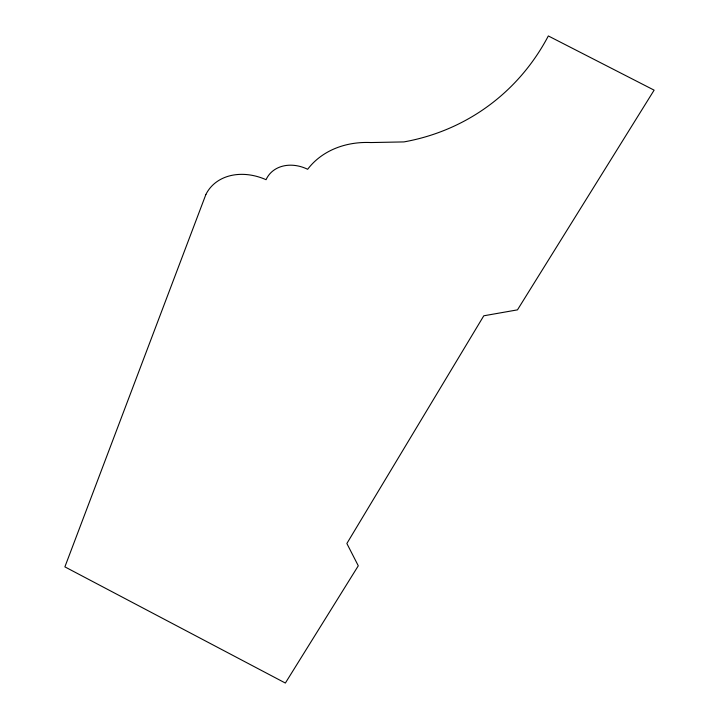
<?xml version="1.0" encoding="UTF-8"?>
<svg xmlns="http://www.w3.org/2000/svg" width="719" height="719" viewBox="0 0 719 719"><rect width="100%" height="100%" fill="white"/><g stroke="black" fill="none" stroke-linecap="round" stroke-linejoin="round"><path stroke-width="1.08" d="M205.877 194.498L64.881 566.869L285.362 683.05L358.287 565.799L346.864 543.501L483.788 315.794L517.473 309.862L654.119 90.154L548.327 35.95A250.356 223.699 55.6 0 1 403.916 141.913L370.986 142.551A89.246 73.32 29.2 0 0 307.651 169.28A35.15 28.427 34.6 0 0 266.066 179.696A54.707 42.987 35.4 0 0 205.877 194.498"/></g></svg>
